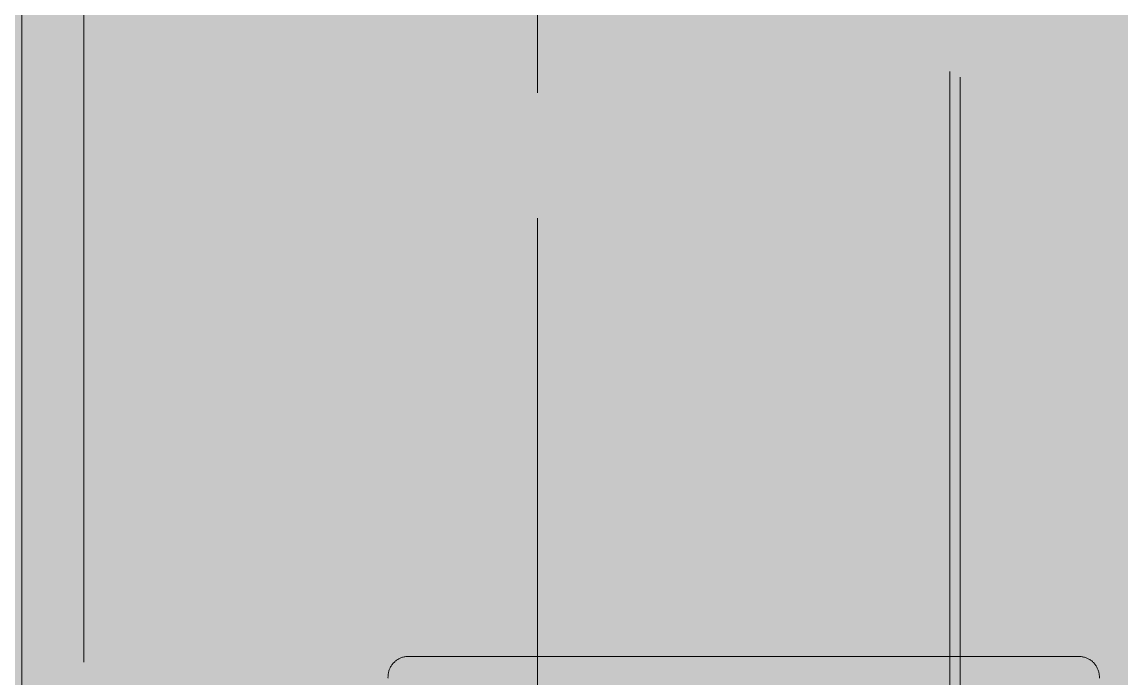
# Model space of a CAD drawing. Header units: millimetres. Extents: x 632 to 645312, y -3890 to 22200.
# Drawn here: x 638328.5 to 638381.8, y 6886 to 6917.8 of the extents above; entities that cross this region are included whole.
import ezdxf

# ---------------------------------------------------------------- set-up
doc = ezdxf.new("R2010")
doc.units = ezdxf.units.MM
doc.layers.add('A-200-H_WALL', color=111, linetype='Continuous', lineweight=13)
doc.layers.add('M-520-M_DRAINAGE_FW', color=2, linetype='Continuous', lineweight=13)

# ---------------------------------------------------------------- blocks, each defined once
blk = doc.blocks.new('MixerTap_Wall_GalvinEngineering_CliniMix_LeadSafe - TMV 1000 _201_70_01_09_-2774958-S6_501-SECTION C1')
at = {"layer": 'M-520-M_DRAINAGE_FW', "color": 53, "lineweight": 5}
for p, q in [((4348848.299, 6883), (4348848.299, 7183)), ((4348851.299, 6886.769), (4348851.299, 7179.231)), ((4348851.299, 7179.231), (4348851.299, 6886.769)), ((4348873.299, 6988.2), (4348873.299, 6914.407)), ((4348873.299, 6974.9), (4348873.299, 6914.407)), ((4348873.299, 6974.9), (4348873.299, 6914.407)), ((4348893.299, 6887.05), (4348893.299, 6915.442)), ((4348893.299, 6887.05), (4348893.299, 6915.442)), ((4348893.299, 6887.05), (4348893.299, 6915.442)), ((4348893.799, 6915.167), (4348893.799, 6883)), ((4348873.299, 6908.328), (4348873.299, 6887.05)), ((4348873.299, 6908.328), (4348873.299, 6887.05)), ((4348873.299, 6908.328), (4348873.299, 6887.05)), ((4348874.639, 6887.05), (4348873.299, 6887.05)), ((4348883.299, 6887.05), (4348873.299, 6887.05)), ((4348874.639, 6887.05), (4348873.299, 6887.05)), ((4348874.639, 6887.05), (4348873.299, 6887.05)), ((4348874.639, 6887.05), (4348873.299, 6887.05)), ((4348874.639, 6887.05), (4348873.299, 6887.05)), ((4348883.299, 6887.05), (4348873.299, 6887.05)), ((4348873.299, 6887.05), (4348873.299, 6883)), ((4348873.299, 6887.05), (4348883.299, 6887.05)), ((4348874.639, 6887.05), (4348873.299, 6887.05)), ((4348873.299, 6887.05), (4348873.299, 6883)), ((4348873.299, 6887.05), (4348874.639, 6887.05)), ((4348874.639, 6887.05), (4348873.299, 6887.05)), ((4348874.519, 6887.05), (4348875.073, 6887.05)), ((4348874.519, 6887.05), (4348875.073, 6887.05)), ((4348880.711, 6887.05), (4348874.639, 6887.05)), ((4348876.228, 6887.05), (4348874.639, 6887.05)), ((4348878.299, 6887.05), (4348874.639, 6887.05)), ((4348876.228, 6887.05), (4348874.639, 6887.05)), ((4348876.228, 6887.05), (4348874.639, 6887.05)), ((4348883.299, 6887.05), (4348874.639, 6887.05)), ((4348874.639, 6887.05), (4348883.299, 6887.05)), ((4348883.299, 6887.05), (4348874.639, 6887.05)), ((4348883.299, 6887.05), (4348874.639, 6887.05)), ((4348874.639, 6887.05), (4348883.299, 6887.05)), ((4348874.639, 6887.05), (4348883.299, 6887.05)), ((4348883.299, 6887.05), (4348874.639, 6887.05)), ((4348883.299, 6887.05), (4348874.639, 6887.05)), ((4348875.378, 6887.05), (4348874.817, 6887.05)), ((4348875.073, 6887.05), (4348875.64, 6887.05)), ((4348875.951, 6887.05), (4348875.378, 6887.05)), ((4348875.64, 6887.05), (4348876.219, 6887.05)), ((4348876.537, 6887.05), (4348875.951, 6887.05)), ((4348876.219, 6887.05), (4348876.81, 6887.05)), ((4348883.299, 6887.05), (4348876.228, 6887.05)), ((4348878.299, 6887.05), (4348876.228, 6887.05)), ((4348878.299, 6887.05), (4348876.228, 6887.05)), ((4348877.133, 6887.05), (4348876.537, 6887.05)), ((4348876.81, 6887.05), (4348877.411, 6887.05)), ((4348877.739, 6887.05), (4348877.133, 6887.05)), ((4348877.739, 6887.05), (4348877.133, 6887.05)), ((4348877.411, 6887.05), (4348878.021, 6887.05)), ((4348878.354, 6887.05), (4348877.739, 6887.05)), ((4348878.354, 6887.05), (4348877.739, 6887.05)), ((4348878.021, 6887.05), (4348878.64, 6887.05)), ((4348880.711, 6887.05), (4348878.299, 6887.05)), ((4348880.711, 6887.05), (4348878.299, 6887.05)), ((4348880.711, 6887.05), (4348878.299, 6887.05)), ((4348878.977, 6887.05), (4348878.354, 6887.05)), ((4348878.977, 6887.05), (4348878.354, 6887.05)), ((4348878.64, 6887.05), (4348879.266, 6887.05)), ((4348879.607, 6887.05), (4348878.977, 6887.05)), ((4348879.607, 6887.05), (4348878.977, 6887.05)), ((4348879.266, 6887.05), (4348879.899, 6887.05)), ((4348880.243, 6887.05), (4348879.607, 6887.05)), ((4348880.243, 6887.05), (4348879.607, 6887.05)), ((4348879.899, 6887.05), (4348880.537, 6887.05)), ((4348880.884, 6887.05), (4348880.243, 6887.05)), ((4348880.884, 6887.05), (4348880.243, 6887.05)), ((4348880.537, 6887.05), (4348881.18, 6887.05)), ((4348883.299, 6887.05), (4348880.711, 6887.05)), ((4348883.299, 6887.05), (4348880.711, 6887.05)), ((4348883.299, 6887.05), (4348880.711, 6887.05)), ((4348883.299, 6887.05), (4348880.711, 6887.05)), ((4348881.528, 6887.05), (4348880.884, 6887.05)), ((4348881.528, 6887.05), (4348880.884, 6887.05)), ((4348881.18, 6887.05), (4348881.826, 6887.05)), ((4348882.176, 6887.05), (4348881.528, 6887.05)), ((4348881.826, 6887.05), (4348882.474, 6887.05)), ((4348882.825, 6887.05), (4348882.176, 6887.05)), ((4348882.474, 6887.05), (4348883.124, 6887.05)), ((4348883.475, 6887.05), (4348882.825, 6887.05)), ((4348883.124, 6887.05), (4348883.774, 6887.05)), ((4348885.888, 6887.05), (4348883.299, 6887.05)), ((4348893.299, 6887.05), (4348883.299, 6887.05)), ((4348885.888, 6887.05), (4348883.299, 6887.05)), ((4348885.888, 6887.05), (4348883.299, 6887.05)), ((4348885.888, 6887.05), (4348883.299, 6887.05)), ((4348885.888, 6887.05), (4348883.299, 6887.05)), ((4348891.96, 6887.05), (4348883.299, 6887.05)), ((4348893.299, 6887.05), (4348883.299, 6887.05)), ((4348883.299, 6887.05), (4348891.96, 6887.05)), ((4348883.299, 6887.05), (4348893.299, 6887.05)), ((4348891.96, 6887.05), (4348883.299, 6887.05)), ((4348891.96, 6887.05), (4348883.299, 6887.05)), ((4348883.299, 6887.05), (4348891.96, 6887.05)), ((4348883.299, 6887.05), (4348891.96, 6887.05)), ((4348891.96, 6887.05), (4348883.299, 6887.05)), ((4348891.96, 6887.05), (4348883.299, 6887.05)), ((4348884.124, 6887.05), (4348883.475, 6887.05)), ((4348883.774, 6887.05), (4348884.423, 6887.05)), ((4348883.774, 6887.05), (4348884.423, 6887.05)), ((4348884.773, 6887.05), (4348884.124, 6887.05)), ((4348884.423, 6887.05), (4348885.07, 6887.05)), ((4348884.423, 6887.05), (4348885.07, 6887.05)), ((4348885.419, 6887.05), (4348884.773, 6887.05)), ((4348885.07, 6887.05), (4348885.715, 6887.05)), ((4348886.061, 6887.05), (4348885.419, 6887.05)), ((4348885.715, 6887.05), (4348886.356, 6887.05)), ((4348890.37, 6887.05), (4348885.888, 6887.05)), ((4348888.299, 6887.05), (4348885.888, 6887.05)), ((4348888.299, 6887.05), (4348885.888, 6887.05)), ((4348888.299, 6887.05), (4348885.888, 6887.05)), ((4348888.299, 6887.05), (4348885.888, 6887.05)), ((4348886.699, 6887.05), (4348886.061, 6887.05)), ((4348886.356, 6887.05), (4348886.991, 6887.05)), ((4348887.332, 6887.05), (4348886.699, 6887.05)), ((4348886.991, 6887.05), (4348887.621, 6887.05)), ((4348887.958, 6887.05), (4348887.332, 6887.05)), ((4348887.621, 6887.05), (4348888.244, 6887.05)), ((4348888.577, 6887.05), (4348887.958, 6887.05)), ((4348888.244, 6887.05), (4348888.859, 6887.05)), ((4348890.37, 6887.05), (4348888.299, 6887.05)), ((4348890.37, 6887.05), (4348888.299, 6887.05)), ((4348890.37, 6887.05), (4348888.299, 6887.05)), ((4348890.37, 6887.05), (4348888.299, 6887.05)), ((4348889.188, 6887.05), (4348888.577, 6887.05)), ((4348888.859, 6887.05), (4348889.465, 6887.05)), ((4348889.789, 6887.05), (4348889.188, 6887.05)), ((4348889.465, 6887.05), (4348890.062, 6887.05)), ((4348890.379, 6887.05), (4348889.789, 6887.05)), ((4348890.062, 6887.05), (4348890.647, 6887.05)), ((4348890.062, 6887.05), (4348890.647, 6887.05)), ((4348891.96, 6887.05), (4348890.37, 6887.05)), ((4348891.96, 6887.05), (4348890.37, 6887.05)), ((4348891.96, 6887.05), (4348890.37, 6887.05)), ((4348891.96, 6887.05), (4348890.37, 6887.05)), ((4348891.96, 6887.05), (4348890.37, 6887.05)), ((4348890.958, 6887.05), (4348890.379, 6887.05)), ((4348890.647, 6887.05), (4348891.221, 6887.05)), ((4348891.221, 6887.05), (4348891.782, 6887.05)), ((4348893.299, 6887.05), (4348891.96, 6887.05)), ((4348893.299, 6887.05), (4348891.96, 6887.05)), ((4348893.299, 6887.05), (4348891.96, 6887.05)), ((4348893.299, 6887.05), (4348891.96, 6887.05)), ((4348893.299, 6887.05), (4348891.96, 6887.05)), ((4348893.299, 6887.05), (4348891.96, 6887.05)), ((4348891.96, 6887.05), (4348893.299, 6887.05)), ((4348893.299, 6887.05), (4348891.96, 6887.05)), ((4348893.299, 6883), (4348893.299, 6887.05)), ((4348893.299, 6883), (4348893.299, 6887.05))]:
    blk.add_line(p, q, dxfattribs=at)
at = {"layer": 'M-520-M_DRAINAGE_FW', "color": 53, "lineweight": 5, "flags": 128}
for points in [[(4348866.051, 6886), (4348866.049, 6886.04), (4348866.05, 6886.08), (4348866.052, 6886.12), (4348866.055, 6886.16), (4348866.061, 6886.199), (4348866.067, 6886.239), (4348866.076, 6886.278), (4348866.086, 6886.317), (4348866.097, 6886.355), (4348866.11, 6886.393), (4348866.124, 6886.43), (4348866.14, 6886.467), (4348866.158, 6886.503), (4348866.177, 6886.538), (4348866.197, 6886.573), (4348866.218, 6886.606), (4348866.241, 6886.639), (4348866.265, 6886.671), (4348866.291, 6886.702), (4348866.318, 6886.732), (4348866.345, 6886.76), (4348866.374, 6886.788), (4348866.404, 6886.814), (4348866.436, 6886.839), (4348866.468, 6886.863), (4348866.501, 6886.886), (4348866.534, 6886.907), (4348866.569, 6886.927), (4348866.605, 6886.946), (4348866.641, 6886.963), (4348866.678, 6886.978), (4348866.715, 6886.992), (4348866.753, 6887.005), (4348866.791, 6887.016), (4348866.83, 6887.026), (4348866.869, 6887.034), (4348866.909, 6887.04), (4348866.949, 6887.045), (4348866.989, 6887.048), (4348867.029, 6887.05), (4348867.049, 6887.05)], [(4348866.051, 6886), (4348866.049, 6886.04), (4348866.05, 6886.08), (4348866.052, 6886.12), (4348866.055, 6886.16), (4348866.061, 6886.199), (4348866.067, 6886.239), (4348866.076, 6886.278), (4348866.086, 6886.317), (4348866.097, 6886.355), (4348866.11, 6886.393), (4348866.124, 6886.43), (4348866.14, 6886.467), (4348866.158, 6886.503), (4348866.177, 6886.538), (4348866.197, 6886.573), (4348866.218, 6886.606), (4348866.241, 6886.639), (4348866.265, 6886.671), (4348866.291, 6886.702), (4348866.318, 6886.732), (4348866.345, 6886.76), (4348866.374, 6886.788), (4348866.404, 6886.814), (4348866.436, 6886.839), (4348866.468, 6886.863), (4348866.501, 6886.886), (4348866.534, 6886.907), (4348866.569, 6886.927), (4348866.605, 6886.946), (4348866.641, 6886.963), (4348866.678, 6886.978), (4348866.715, 6886.992), (4348866.753, 6887.005), (4348866.791, 6887.016), (4348866.83, 6887.026), (4348866.869, 6887.034), (4348866.909, 6887.04), (4348866.949, 6887.045), (4348866.989, 6887.048), (4348867.029, 6887.05), (4348867.049, 6887.05)], [(4348866.051, 6886), (4348866.049, 6886.04), (4348866.05, 6886.08), (4348866.052, 6886.12), (4348866.055, 6886.16), (4348866.061, 6886.199), (4348866.067, 6886.239), (4348866.076, 6886.278), (4348866.086, 6886.317), (4348866.097, 6886.355), (4348866.11, 6886.393), (4348866.124, 6886.43), (4348866.14, 6886.467), (4348866.158, 6886.503), (4348866.177, 6886.538), (4348866.197, 6886.573), (4348866.218, 6886.606), (4348866.241, 6886.639), (4348866.265, 6886.671), (4348866.291, 6886.702), (4348866.318, 6886.732), (4348866.345, 6886.76), (4348866.374, 6886.788), (4348866.404, 6886.814), (4348866.436, 6886.839), (4348866.468, 6886.863), (4348866.501, 6886.886), (4348866.534, 6886.907), (4348866.569, 6886.927), (4348866.605, 6886.946), (4348866.641, 6886.963), (4348866.678, 6886.978), (4348866.715, 6886.992), (4348866.753, 6887.005), (4348866.791, 6887.016), (4348866.83, 6887.026), (4348866.869, 6887.034), (4348866.909, 6887.04), (4348866.949, 6887.045), (4348866.989, 6887.048), (4348867.029, 6887.05), (4348867.049, 6887.05)], [(4348867.049, 6887.05), (4348867.062, 6887.05), (4348867.101, 6887.05), (4348867.166, 6887.05), (4348867.257, 6887.05), (4348867.373, 6887.05), (4348867.515, 6887.05), (4348867.682, 6887.05), (4348867.874, 6887.05), (4348868.091, 6887.05), (4348868.332, 6887.05), (4348868.597, 6887.05), (4348868.886, 6887.05), (4348869.197, 6887.05), (4348869.531, 6887.05), (4348869.888, 6887.05), (4348870.265, 6887.05), (4348870.664, 6887.05), (4348871.082, 6887.05), (4348871.521, 6887.05), (4348871.978, 6887.05), (4348872.453, 6887.05), (4348872.946, 6887.05), (4348873.455, 6887.05), (4348873.98, 6887.05), (4348874.519, 6887.05)], [(4348867.049, 6887.05), (4348867.062, 6887.05), (4348867.101, 6887.05), (4348867.166, 6887.05), (4348867.257, 6887.05), (4348867.373, 6887.05), (4348867.515, 6887.05), (4348867.682, 6887.05), (4348867.874, 6887.05), (4348868.091, 6887.05), (4348868.332, 6887.05), (4348868.597, 6887.05), (4348868.886, 6887.05), (4348869.197, 6887.05), (4348869.531, 6887.05), (4348869.888, 6887.05), (4348870.265, 6887.05), (4348870.664, 6887.05), (4348871.082, 6887.05), (4348871.521, 6887.05), (4348871.978, 6887.05), (4348872.453, 6887.05), (4348872.946, 6887.05), (4348873.455, 6887.05), (4348873.98, 6887.05), (4348874.519, 6887.05)], [(4348867.049, 6887.05), (4348867.062, 6887.05), (4348867.101, 6887.05), (4348867.166, 6887.05), (4348867.257, 6887.05), (4348867.373, 6887.05), (4348867.515, 6887.05), (4348867.682, 6887.05), (4348867.874, 6887.05), (4348868.091, 6887.05), (4348868.332, 6887.05), (4348868.597, 6887.05), (4348868.886, 6887.05), (4348869.197, 6887.05), (4348869.531, 6887.05), (4348869.888, 6887.05), (4348870.265, 6887.05), (4348870.664, 6887.05), (4348871.082, 6887.05), (4348871.521, 6887.05), (4348871.978, 6887.05), (4348872.453, 6887.05), (4348872.946, 6887.05), (4348873.455, 6887.05), (4348873.98, 6887.05), (4348874.519, 6887.05)], [(4348899.549, 6887.05), (4348899.536, 6887.05), (4348899.497, 6887.05), (4348899.432, 6887.05), (4348899.342, 6887.05), (4348899.225, 6887.05), (4348899.084, 6887.05), (4348898.916, 6887.05), (4348898.724, 6887.05), (4348898.508, 6887.05), (4348898.267, 6887.05), (4348898.002, 6887.05), (4348897.713, 6887.05), (4348897.401, 6887.05), (4348897.067, 6887.05), (4348896.711, 6887.05), (4348896.333, 6887.05), (4348895.935, 6887.05), (4348895.516, 6887.05), (4348895.078, 6887.05), (4348894.621, 6887.05), (4348894.146, 6887.05), (4348893.653, 6887.05), (4348893.144, 6887.05), (4348892.619, 6887.05), (4348892.079, 6887.05), (4348891.525, 6887.05), (4348890.958, 6887.05), (4348890.379, 6887.05), (4348889.789, 6887.05), (4348889.188, 6887.05), (4348888.577, 6887.05), (4348887.958, 6887.05), (4348887.332, 6887.05), (4348886.699, 6887.05), (4348886.061, 6887.05), (4348885.419, 6887.05), (4348884.773, 6887.05), (4348884.124, 6887.05), (4348883.475, 6887.05), (4348882.825, 6887.05), (4348882.176, 6887.05), (4348881.528, 6887.05), (4348880.884, 6887.05), (4348880.243, 6887.05), (4348879.607, 6887.05), (4348878.977, 6887.05), (4348878.354, 6887.05), (4348877.739, 6887.05), (4348877.133, 6887.05), (4348876.537, 6887.05), (4348875.951, 6887.05), (4348875.378, 6887.05), (4348874.817, 6887.05), (4348874.269, 6887.05), (4348873.736, 6887.05), (4348873.218, 6887.05), (4348872.717, 6887.05), (4348872.232, 6887.05), (4348871.765, 6887.05), (4348871.317, 6887.05), (4348870.887, 6887.05), (4348870.478, 6887.05), (4348870.089, 6887.05), (4348869.721, 6887.05), (4348869.375, 6887.05), (4348869.051, 6887.05), (4348868.75, 6887.05), (4348868.472, 6887.05), (4348868.218, 6887.05), (4348867.988, 6887.05), (4348867.783, 6887.05), (4348867.602, 6887.05), (4348867.447, 6887.05), (4348867.317, 6887.05), (4348867.212, 6887.05), (4348867.133, 6887.05), (4348867.08, 6887.05), (4348867.053, 6887.05)], [(4348874.817, 6887.05), (4348874.269, 6887.05), (4348873.736, 6887.05), (4348873.218, 6887.05), (4348872.717, 6887.05), (4348872.232, 6887.05), (4348871.765, 6887.05), (4348871.317, 6887.05), (4348870.887, 6887.05), (4348870.478, 6887.05), (4348870.089, 6887.05), (4348869.721, 6887.05), (4348869.375, 6887.05), (4348869.051, 6887.05), (4348868.75, 6887.05), (4348868.472, 6887.05), (4348868.218, 6887.05), (4348867.988, 6887.05), (4348867.783, 6887.05), (4348867.602, 6887.05), (4348867.447, 6887.05), (4348867.317, 6887.05), (4348867.212, 6887.05), (4348867.133, 6887.05), (4348867.08, 6887.05), (4348867.053, 6887.05)], [(4348874.817, 6887.05), (4348874.269, 6887.05), (4348873.736, 6887.05), (4348873.218, 6887.05), (4348872.717, 6887.05), (4348872.232, 6887.05), (4348871.765, 6887.05), (4348871.317, 6887.05), (4348870.887, 6887.05), (4348870.478, 6887.05), (4348870.089, 6887.05), (4348869.721, 6887.05), (4348869.375, 6887.05), (4348869.051, 6887.05), (4348868.75, 6887.05), (4348868.472, 6887.05), (4348868.218, 6887.05), (4348867.988, 6887.05), (4348867.783, 6887.05), (4348867.602, 6887.05), (4348867.447, 6887.05), (4348867.317, 6887.05), (4348867.212, 6887.05), (4348867.133, 6887.05), (4348867.08, 6887.05), (4348867.053, 6887.05)], [(4348874.519, 6887.05), (4348875.073, 6887.05), (4348875.64, 6887.05), (4348876.219, 6887.05), (4348876.81, 6887.05)], [(4348875.951, 6887.05), (4348875.378, 6887.05), (4348874.817, 6887.05)], [(4348875.073, 6887.05), (4348875.64, 6887.05), (4348876.219, 6887.05)], [(4348877.133, 6887.05), (4348876.537, 6887.05), (4348875.951, 6887.05)], [(4348876.219, 6887.05), (4348876.81, 6887.05), (4348877.411, 6887.05)], [(4348876.81, 6887.05), (4348877.411, 6887.05), (4348878.021, 6887.05), (4348878.64, 6887.05)], [(4348877.411, 6887.05), (4348878.021, 6887.05), (4348878.64, 6887.05), (4348879.266, 6887.05), (4348879.899, 6887.05)], [(4348878.64, 6887.05), (4348879.266, 6887.05), (4348879.899, 6887.05), (4348880.537, 6887.05)], [(4348879.899, 6887.05), (4348880.537, 6887.05), (4348881.18, 6887.05)], [(4348880.537, 6887.05), (4348881.18, 6887.05), (4348881.826, 6887.05), (4348882.474, 6887.05), (4348883.124, 6887.05), (4348883.774, 6887.05), (4348884.423, 6887.05), (4348885.07, 6887.05), (4348885.715, 6887.05)], [(4348881.18, 6887.05), (4348881.826, 6887.05), (4348882.474, 6887.05)], [(4348882.825, 6887.05), (4348882.176, 6887.05), (4348881.528, 6887.05)], [(4348882.474, 6887.05), (4348883.124, 6887.05), (4348883.774, 6887.05)], [(4348884.773, 6887.05), (4348884.124, 6887.05), (4348883.475, 6887.05), (4348882.825, 6887.05)], [(4348886.061, 6887.05), (4348885.419, 6887.05), (4348884.773, 6887.05)], [(4348885.07, 6887.05), (4348885.715, 6887.05), (4348886.356, 6887.05)], [(4348885.715, 6887.05), (4348886.356, 6887.05), (4348886.991, 6887.05), (4348887.621, 6887.05), (4348888.244, 6887.05)], [(4348890.379, 6887.05), (4348889.789, 6887.05), (4348889.188, 6887.05), (4348888.577, 6887.05), (4348887.958, 6887.05), (4348887.332, 6887.05), (4348886.699, 6887.05), (4348886.061, 6887.05)], [(4348886.356, 6887.05), (4348886.991, 6887.05), (4348887.621, 6887.05)], [(4348887.621, 6887.05), (4348888.244, 6887.05), (4348888.859, 6887.05)], [(4348888.244, 6887.05), (4348888.859, 6887.05), (4348889.465, 6887.05), (4348890.062, 6887.05), (4348890.647, 6887.05)], [(4348888.859, 6887.05), (4348889.465, 6887.05), (4348890.062, 6887.05)], [(4348892.079, 6887.05), (4348891.525, 6887.05), (4348890.958, 6887.05), (4348890.379, 6887.05)], [(4348890.647, 6887.05), (4348891.221, 6887.05), (4348891.782, 6887.05)], [(4348890.647, 6887.05), (4348891.221, 6887.05), (4348891.782, 6887.05)], [(4348892.079, 6887.05), (4348891.525, 6887.05), (4348890.958, 6887.05)], [(4348891.782, 6887.05), (4348892.329, 6887.05), (4348892.862, 6887.05), (4348893.38, 6887.05), (4348893.882, 6887.05), (4348894.366, 6887.05), (4348894.833, 6887.05), (4348895.282, 6887.05), (4348895.711, 6887.05), (4348896.121, 6887.05), (4348896.51, 6887.05), (4348896.878, 6887.05), (4348897.224, 6887.05), (4348897.548, 6887.05), (4348897.849, 6887.05), (4348898.126, 6887.05), (4348898.381, 6887.05), (4348898.61, 6887.05), (4348898.816, 6887.05), (4348898.996, 6887.05), (4348899.152, 6887.05), (4348899.282, 6887.05), (4348899.387, 6887.05), (4348899.466, 6887.05), (4348899.519, 6887.05), (4348899.546, 6887.05)], [(4348891.782, 6887.05), (4348892.329, 6887.05), (4348892.862, 6887.05), (4348893.38, 6887.05), (4348893.882, 6887.05), (4348894.366, 6887.05), (4348894.833, 6887.05), (4348895.282, 6887.05), (4348895.711, 6887.05), (4348896.121, 6887.05), (4348896.51, 6887.05), (4348896.878, 6887.05), (4348897.224, 6887.05), (4348897.548, 6887.05), (4348897.849, 6887.05), (4348898.126, 6887.05), (4348898.381, 6887.05), (4348898.61, 6887.05), (4348898.816, 6887.05), (4348898.996, 6887.05), (4348899.152, 6887.05), (4348899.282, 6887.05), (4348899.387, 6887.05), (4348899.466, 6887.05), (4348899.519, 6887.05), (4348899.546, 6887.05)], [(4348891.782, 6887.05), (4348892.329, 6887.05), (4348892.862, 6887.05), (4348893.38, 6887.05), (4348893.882, 6887.05), (4348894.366, 6887.05), (4348894.833, 6887.05), (4348895.282, 6887.05), (4348895.711, 6887.05), (4348896.121, 6887.05), (4348896.51, 6887.05), (4348896.878, 6887.05), (4348897.224, 6887.05), (4348897.548, 6887.05), (4348897.849, 6887.05), (4348898.126, 6887.05), (4348898.381, 6887.05), (4348898.61, 6887.05), (4348898.816, 6887.05), (4348898.996, 6887.05), (4348899.152, 6887.05), (4348899.282, 6887.05), (4348899.387, 6887.05), (4348899.466, 6887.05), (4348899.519, 6887.05), (4348899.546, 6887.05)], [(4348899.549, 6887.05), (4348899.536, 6887.05), (4348899.497, 6887.05), (4348899.432, 6887.05), (4348899.342, 6887.05), (4348899.225, 6887.05), (4348899.084, 6887.05), (4348898.916, 6887.05), (4348898.724, 6887.05), (4348898.508, 6887.05), (4348898.267, 6887.05), (4348898.002, 6887.05), (4348897.713, 6887.05), (4348897.401, 6887.05), (4348897.067, 6887.05), (4348896.711, 6887.05), (4348896.333, 6887.05), (4348895.935, 6887.05), (4348895.516, 6887.05), (4348895.078, 6887.05), (4348894.621, 6887.05), (4348894.146, 6887.05), (4348893.653, 6887.05), (4348893.144, 6887.05), (4348892.619, 6887.05), (4348892.079, 6887.05)], [(4348899.549, 6887.05), (4348899.536, 6887.05), (4348899.497, 6887.05), (4348899.432, 6887.05), (4348899.342, 6887.05), (4348899.225, 6887.05), (4348899.084, 6887.05), (4348898.916, 6887.05), (4348898.724, 6887.05), (4348898.508, 6887.05), (4348898.267, 6887.05), (4348898.002, 6887.05), (4348897.713, 6887.05), (4348897.401, 6887.05), (4348897.067, 6887.05), (4348896.711, 6887.05), (4348896.333, 6887.05), (4348895.935, 6887.05), (4348895.516, 6887.05), (4348895.078, 6887.05), (4348894.621, 6887.05), (4348894.146, 6887.05), (4348893.653, 6887.05), (4348893.144, 6887.05), (4348892.619, 6887.05), (4348892.079, 6887.05)], [(4348899.549, 6887.05), (4348899.589, 6887.049), (4348899.629, 6887.047), (4348899.669, 6887.043), (4348899.709, 6887.037), (4348899.748, 6887.03), (4348899.787, 6887.021), (4348899.826, 6887.011), (4348899.864, 6886.999), (4348899.902, 6886.986), (4348899.939, 6886.971), (4348899.975, 6886.955), (4348900.011, 6886.937), (4348900.046, 6886.918), (4348900.081, 6886.897), (4348900.114, 6886.875), (4348900.147, 6886.852), (4348900.178, 6886.828), (4348900.209, 6886.802), (4348900.238, 6886.775), (4348900.267, 6886.747), (4348900.294, 6886.717), (4348900.32, 6886.687), (4348900.345, 6886.656), (4348900.369, 6886.624), (4348900.391, 6886.59), (4348900.412, 6886.556), (4348900.431, 6886.521), (4348900.449, 6886.486), (4348900.466, 6886.449), (4348900.481, 6886.412), (4348900.495, 6886.375), (4348900.507, 6886.337), (4348900.518, 6886.298), (4348900.527, 6886.259), (4348900.535, 6886.22), (4348900.541, 6886.18), (4348900.545, 6886.141), (4348900.548, 6886.101), (4348900.549, 6886.061), (4348900.549, 6886.021), (4348900.548, 6886)], [(4348899.549, 6887.05), (4348899.589, 6887.049), (4348899.629, 6887.047), (4348899.669, 6887.043), (4348899.709, 6887.037), (4348899.748, 6887.03), (4348899.787, 6887.021), (4348899.826, 6887.011), (4348899.864, 6886.999), (4348899.902, 6886.986), (4348899.939, 6886.971), (4348899.975, 6886.955), (4348900.011, 6886.937), (4348900.046, 6886.918), (4348900.081, 6886.897), (4348900.114, 6886.875), (4348900.147, 6886.852), (4348900.178, 6886.828), (4348900.209, 6886.802), (4348900.238, 6886.775), (4348900.267, 6886.747), (4348900.294, 6886.717), (4348900.32, 6886.687), (4348900.345, 6886.656), (4348900.369, 6886.624), (4348900.391, 6886.59), (4348900.412, 6886.556), (4348900.431, 6886.521), (4348900.449, 6886.486), (4348900.466, 6886.449), (4348900.481, 6886.412), (4348900.495, 6886.375), (4348900.507, 6886.337), (4348900.518, 6886.298), (4348900.527, 6886.259), (4348900.535, 6886.22), (4348900.541, 6886.18), (4348900.545, 6886.141), (4348900.548, 6886.101), (4348900.549, 6886.061), (4348900.549, 6886.021), (4348900.548, 6886)], [(4348899.549, 6887.05), (4348899.589, 6887.049), (4348899.629, 6887.047), (4348899.669, 6887.043), (4348899.709, 6887.037), (4348899.748, 6887.03), (4348899.787, 6887.021), (4348899.826, 6887.011), (4348899.864, 6886.999), (4348899.902, 6886.986), (4348899.939, 6886.971), (4348899.975, 6886.955), (4348900.011, 6886.937), (4348900.046, 6886.918), (4348900.081, 6886.897), (4348900.114, 6886.875), (4348900.147, 6886.852), (4348900.178, 6886.828), (4348900.209, 6886.802), (4348900.238, 6886.775), (4348900.267, 6886.747), (4348900.294, 6886.717), (4348900.32, 6886.687), (4348900.345, 6886.656), (4348900.369, 6886.624), (4348900.391, 6886.59), (4348900.412, 6886.556), (4348900.431, 6886.521), (4348900.449, 6886.486), (4348900.466, 6886.449), (4348900.481, 6886.412), (4348900.495, 6886.375), (4348900.507, 6886.337), (4348900.518, 6886.298), (4348900.527, 6886.259), (4348900.535, 6886.22), (4348900.541, 6886.18), (4348900.545, 6886.141), (4348900.548, 6886.101), (4348900.549, 6886.061), (4348900.549, 6886.021), (4348900.548, 6886)]]:
    blk.add_lwpolyline(points, dxfattribs=at)
blk = doc.blocks.new('25021-APA-ZZ-ZZ-M3-AR-000001_V3_rvt-8-S6_501-SECTION C1')
at = {"layer": 'M-520-M_DRAINAGE_FW', "color": 53, "lineweight": 5}
blk.add_blockref('MixerTap_Wall_GalvinEngineering_CliniMix_LeadSafe - TMV 1000 _201_70_01_09_-2774958-S6_501-SECTION C1', (0, 0), dxfattribs=at)

msp = doc.modelspace()

# ---------------------------------------------------------------- hatches: boundary and pattern name
at = {"layer": 'A-200-H_WALL'}
h = msp.add_hatch(color=256, dxfattribs=at)
h.paths.add_polyline_path([(641812.537, 4900), (642012.537, 4900), (642012.537, 5000), (641812.537, 5000), (641812.537, 4955.689), (641737.537, 4955.689), (641737.537, 5000), (635495.871, 5000), (635495.871, 4900), (641737.537, 4900)])
h.paths.add_polyline_path([(642012.537, 5150), (642012.537, 8200), (642162.537, 8200), (642162.537, 15858.29), (635495.871, 16441.547), (635495.871, 15899.718), (641710.848, 15355.978), (641710.848, 15447.993), (641910.848, 15447.993), (641910.848, 15247.993), (641820.537, 15247.993), (641820.537, 15225.868), (641887.537, 15225.868), (641887.537, 14722.053), (641812.537, 14722.053), (641812.537, 15247.993), (641710.848, 15247.993), (641710.848, 15280.692), (641691.48, 15282.386), (641690.172, 15267.443), (635495.871, 15809.375), (635495.871, 5150), (641737.537, 5150), (641737.537, 5377.955), (641804.537, 5377.955), (641804.537, 5472.395), (641812.537, 5472.395), (641812.537, 5150), (641904.527, 5150)])
h.paths.add_polyline_path([(641904.848, 15253.993), (641904.848, 15441.993), (641716.848, 15441.993), (641716.848, 15355.453), (641801.218, 15348.072), (641794.682, 15273.357), (641716.848, 15280.167), (641716.848, 15253.993), (641812.537, 15253.993), (641812.537, 15282.519), (641820.537, 15282.519), (641820.537, 15253.993)])

# ---------------------------------------------------------------- block references
at = {"color": 10, "lineweight": 5}
msp.add_blockref('25021-APA-ZZ-ZZ-M3-AR-000001_V3_rvt-8-S6_501-SECTION C1', (-3710519.761, 0), dxfattribs=at)

doc.saveas('drawing.dxf')
